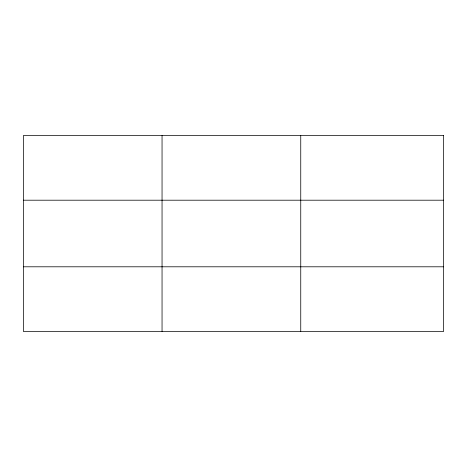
<?xml version="1.0" encoding="UTF-8"?>
<svg xmlns="http://www.w3.org/2000/svg" width="467" height="467" viewBox="0 0 467 467"><rect width="100%" height="100%" fill="white"/><g stroke="black" fill="none" stroke-linecap="round" stroke-linejoin="round"><path stroke-width="0.7" d="M162.049 135.57L162.049 331.43M300.748 135.57L300.748 331.43M23.35 200.203L443.65 200.203M23.35 266.797L443.65 266.797M443.65 135.57L443.65 331.43L23.35 331.43L23.35 135.57L443.65 135.57"/></g></svg>
